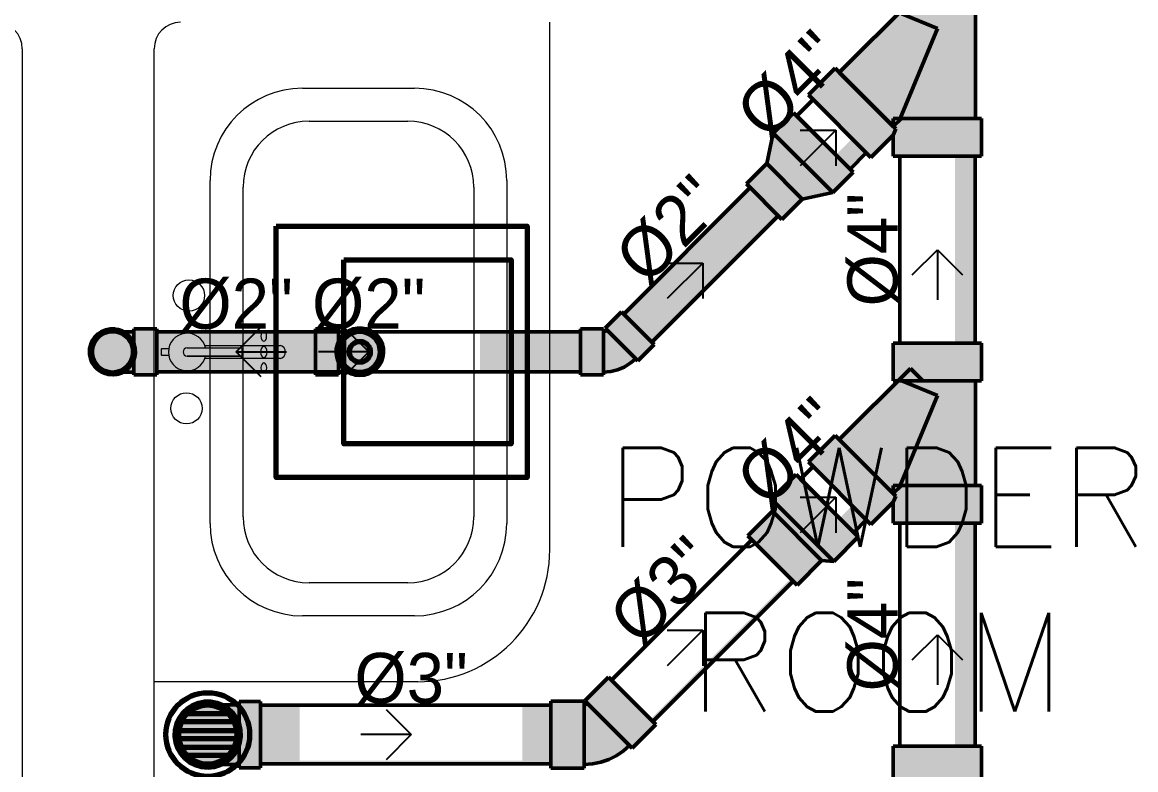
# Model space of a CAD drawing. Header units: metres. Extents: x -232 to 581, y 30 to 789.
# Drawn here: x 112.366 to 114.055, y 399.948 to 401.082 of the extents above; entities that cross this region are included whole.
import ezdxf

# ---------------------------------------------------------------- set-up
doc = ezdxf.new("R2010")
doc.units = ezdxf.units.M
for name, color, linetype, lineweight in [('A-WALL', 250, 'Continuous', 20), ('baños', 140, 'Continuous', 0), ('P-Fixt-Drn', 94, 'Continuous', 70), ('P-Fixt-Lav', 94, 'Continuous', 70), ('textos', 7, 'Continuous', 0)]:
    doc.layers.add(name, color=color, linetype=linetype, lineweight=lineweight)
doc.layers.add('G-Risr-Std-Nplt', color=7, linetype='Continuous', lineweight=18, plot=False)
doc.layers.add('M-SY-PIPE-STANDARD-Drenaje Sanitario', color=7, linetype='Continuous', true_color=0x726558)
doc.styles.add('DS-CAST-01', font='GOTHIC.TTF', dxfattribs={"height": 3})
doc.styles.get("Standard").update_dxf_attribs({"font": 'arial.ttf'})

# ---------------------------------------------------------------- blocks, each defined once
blk = doc.blocks.new('A$C160d384d')
at = {"layer": 'baños'}
for p, q in [((0.2143, 0.8), (0.3843, 0.8)), ((0.2243, 0.75), (0.3743, 0.75)), ((0.0743, 0.14), (0.0743, 0.66)), ((0.5243, 0.66), (0.5243, 0.14)), ((0.1243, 0.15), (0.1243, 0.65)), ((0.4743, 0.65), (0.4743, 0.15)), ((0.3743, 0.05), (0.2243, 0.05)), ((0.3843, 0), (0.2143, 0))]:
    blk.add_line(p, q, dxfattribs=at)
at = {"layer": 'baños', "linetype": 'Continuous'}
for p, q in [((0.0395, 0.4062, 0), (0.0395, 0.4062, 0)), ((0.0395, 0.4062, 0), (0.1223, 0.4062, 0.0004)), ((0.0661, 0.4101, 0), (0.1804, 0.4101, 0)), ((0.1223, 0.4062, 0.0004), (0.1223, 0.3939, 0.0004)), ((0.0005, 0.405, 0), (0, 0.4043, 0)), ((0, 0.4043, 0), (0, 0.3957, 0)), ((0, 0.3957, 0), (0.0005, 0.395, 0)), ((0.0114, 0.405, 0), (0.0005, 0.405, 0)), ((0.0005, 0.395, 0), (0.0114, 0.395, 0)), ((0.0395, 0.3939, 0), (0.0395, 0.3939, 0)), ((0.1804, 0.39, 0), (0.0661, 0.39, 0))]:
    blk.add_line(p, q, dxfattribs=at)
at = {"layer": 'baños', "linetype": 'Continuous', "extrusion": (1.31781e-06, -1, -8.43443e-26)}
for p, q in [((0.1223, 0.3939, 0.0004), (0.0395, 0.3939, 0)), ((0.0395, 0.3939, 0), (0.1223, 0.3939, 0.0004))]:
    blk.add_line(p, q, dxfattribs=at)
at = {"layer": 'baños', "linetype": 'Continuous'}
for centre, radius in [((0.0422, 0.4857), 0.0237), ((0.2993, 0.4), 0.0317), ((0.2993, 0.4), 0.0159), ((0.0384, 0.3146), 0.0237)]:
    blk.add_circle(centre, radius, dxfattribs=at)
at = {"layer": 'baños'}
for centre, radius, start, end in [((0.2143, 0.66), 0.14, 90, 180), ((0.3843, 0.66), 0.14, 0, 90), ((0.2243, 0.65), 0.1, 90, 180), ((0.3743, 0.65), 0.1, 0, 90), ((0.2143, 0.14), 0.14, 180, 270), ((0.2243, 0.15), 0.1, 180, 270), ((0.3743, 0.15), 0.1, 270, 360), ((0.3843, 0.14), 0.14, 270, 0)]:
    blk.add_arc(centre, radius, start, end, dxfattribs=at)
at = {"layer": 'baños', "linetype": 'Continuous'}
for centre, radius, start, end in [((0.0395, 0.4), 0.0285, 12.564, 347.4316), ((0.0398, 0.3997, 0), 0.00653, 92.8714, 177.1287), ((0.1786, 0.4001, 0), 0.0101, 359.5645, 79.3894), ((0.0398, 0.4004, 0), 0.00653, 182.8714, 267.1287), ((0.1786, 0.4, 0), 0.0101, 280.6108, 0.4357)]:
    blk.add_arc(centre, radius, start, end, dxfattribs=at)
at = {"layer": 'baños', "linetype": 'Continuous', "extrusion": (3.61622e-27, 8.43443e-26, -1)}
for centre, major_axis, ratio in [((0.1557, 0.424), (0.00005, -0.0075), 0.581577), ((0.1558, 0.4), (0, -0.0085), 0.599546), ((0.1558, 0.376), (0.00005, -0.0075), 0.581577)]:
    blk.add_ellipse(centre, major_axis=major_axis, ratio=ratio, dxfattribs=at)
at = {"layer": 'baños', "linetype": 'Continuous', "flags": 8}
for tag, p in [('TRADENAME', (0.1887, 0.4, 0)), ('MODELNUMBER', (0.1887, 0.4, 0)), ('MATERIAL', (0.1888, 0.4, 0)), ('PRODUCT', (0.1888, 0.4, 0))]:
    blk.add_attdef(tag, p, '', height=0.0000254, rotation=270.0001, dxfattribs=at)
at = {"layer": 'baños', "linetype": 'Continuous'}
for tag, p in [('MATERIAL', (0.299, 0.3999)), ('PRODUCT', (0.299, 0.3999)), ('TRADENAME', (0.2991, 0.3999)), ('MODELNUMBER', (0.2991, 0.3999))]:
    blk.add_attdef(tag, p, '', height=0.0000254, rotation=90.0001, dxfattribs=at)
blk = doc.blocks.new('20.03.2026 LN 09 PRIMER NIVEL ARQ')
at = {"layer": 'A-WALL', "color": 1}
for p, q in [((8.564, -42.7332), (8.564, -46.7532)), ((8.764, -44.5532), (8.764, -42.7332))]:
    blk.add_line(p, q, dxfattribs=at)
for centre, start, end in [((8.524, -42.7332), 0, 90), ((8.804, -42.7332), 90, 180)]:
    blk.add_arc(centre, 0.04, start, end, dxfattribs=at)
at = {"layer": 'baños', "color": 1}
for p, q in [((9.364, -43.4932), (9.364, -42.6932)), ((9.164, -43.6932), (8.764, -43.6932))]:
    blk.add_line(p, q, dxfattribs=at)
blk.add_arc((9.164, -43.4932), 0.2, 270, 0, dxfattribs=at)
at = {"color": 1}
ref = blk.add_blockref('A$C160d384d', (8.7746, -43.5932), dxfattribs=at)
ref.add_attrib('MATERIAL', 'VITREOUS CHINA', (9.0736, -43.1933), dxfattribs={"layer": 'baños', "linetype": 'Continuous', "height": 0.0000254, "rotation": 90.0001})
ref.add_attrib('PRODUCT', 'BATHROOM SINK', (9.0736, -43.1933), dxfattribs={"layer": 'baños', "linetype": 'Continuous', "height": 0.0000254, "rotation": 90.0001})
ref.add_attrib('TRADENAME', 'VOX', (9.0737, -43.1933), dxfattribs={"layer": 'baños', "linetype": 'Continuous', "height": 0.0000254, "rotation": 90.0001})
ref.add_attrib('MODELNUMBER', 'K-5373', (9.0737, -43.1933), dxfattribs={"layer": 'baños', "linetype": 'Continuous', "height": 0.0000254, "rotation": 90.0001})
ref.add_attrib('MATERIAL', 'BRASS', (8.9634, -43.1931, 0), dxfattribs={"layer": 'baños', "linetype": 'Continuous', "height": 0.0000254, "rotation": 270.0001})
ref.add_attrib('PRODUCT', 'FAUCETS', (8.9633, -43.1931, 0), dxfattribs={"layer": 'baños', "linetype": 'Continuous', "height": 0.0000254, "rotation": 270.0001})
ref.add_attrib('TRADENAME', 'PURIST', (8.9633, -43.1931, 0), dxfattribs={"layer": 'baños', "linetype": 'Continuous', "height": 0.0000254, "rotation": 270.0001})
ref.add_attrib('MODELNUMBER', 'K-14404-4A', (8.9632, -43.1931, 0), dxfattribs={"layer": 'baños', "linetype": 'Continuous', "height": 0.0000254, "rotation": 270.0001})
at = {"layer": 'baños', "color": 1, "linetype": 'Continuous'}
for tag, p in [('MODELNUMBER', (-12.0611, -62.0707)), ('MATERIAL', (-12.0611, -62.0709)), ('PRODUCT', (-12.0611, -62.0708)), ('TRADENAME', (-12.0611, -62.0708))]:
    blk.add_attdef(tag, p, '', height=0.0000254, rotation=359.9999, dxfattribs=at)
at = {"layer": 'textos', "color": 1, "insert": (11.5651, -43.7385), "char_height": 0.15, "width": 3.408577, "attachment_point": 9}
blk.add_mtext('\\pxqc;{\\Fromans|c0;POWDER\\PROOM}', dxfattribs=at)
blk = doc.blocks.new('_Open90')
at = {"color": 0, "linetype": 'ByBlock', "lineweight": -2}
for p, q in [((-0.5, 0.5), (0, 0)), ((0, 0), (-1, 0)), ((0, 0), (-0.5, -0.5))]:
    blk.add_line(p, q, dxfattribs=at)
blk = doc.blocks.new('Aecb_Duct_Rnd_2Line_Open')
at = {"layer": 'G-Risr-Std-Nplt', "color": 0, "linetype": 'ByBlock', "lineweight": -2}
blk.add_circle((0, 0), 1, dxfattribs=at)
blk = doc.blocks.new('DR 20.03.26 LN09')
at = {"layer": 'M-SY-PIPE-STANDARD-Drenaje Sanitario', "linetype": 'Continuous', "lineweight": 50}
for points in [[(-13968.932, -2256.991), (-13970.523, -2258.582), (-13966.789, -2262.317), (-13965.463, -2260.991), (-13965.463, -2262.241), (-13960.182, -2262.241), (-13960.182, -2259.991), (-13960.541, -2259.991), (-13960.541, -2253.741), (-13960.182, -2253.741), (-13960.182, -2251.491), (-13965.463, -2251.491), (-13965.463, -2253.741), (-13965.173, -2253.741), (-13968.678, -2257.245)], [(-13973.011, -2262.683), (-13974.227, -2263.899), (-13972.105, -2266.02), (-13970.89, -2264.805), (-13969.067, -2264.418), (-13967.852, -2263.203), (-13971.409, -2259.645), (-13972.625, -2260.86)], [(-13968.039, -2263.015), (-13967.065, -2262.04), (-13967.914, -2261.191), (-13968.888, -2262.166)], [(-13960.572, -2273.412), (-13960.572, -2262.241), (-13961.773, -2262.241), (-13961.773, -2273.412)], [(-13974.006, -2264.12), (-13981.558, -2271.673), (-13980.719, -2272.512), (-13979.879, -2273.352), (-13972.326, -2265.799), (-13973.166, -2264.959)], [(-13984.133, -2273.927), (-13984.133, -2275.302), (-13982.758, -2275.302), (-13982.758, -2275.13), (-13982.334, -2275.096), (-13981.92, -2274.997), (-13981.527, -2274.834), (-13981.164, -2274.612), (-13980.84, -2274.335), (-13980.719, -2274.457), (-13979.747, -2273.485), (-13981.691, -2271.54), (-13982.663, -2272.512), (-13982.542, -2272.634), (-13982.578, -2272.665), (-13982.619, -2272.69), (-13982.664, -2272.708), (-13982.71, -2272.72), (-13982.758, -2272.723), (-13982.758, -2272.552), (-13984.133, -2272.552)], [(-14013.447, -2273.669), (-14013.472, -2273.927), (-14013.447, -2274.185), (-14013.375, -2274.433), (-14013.257, -2274.664), (-14013.098, -2274.869), (-14012.904, -2275.04), (-14012.68, -2275.172), (-14012.436, -2275.259), (-14012.18, -2275.299), (-14011.921, -2275.29), (-14011.669, -2275.233), (-14011.431, -2275.13), (-14010.815, -2275.13), (-14010.815, -2275.302), (-14009.44, -2275.302), (-14009.44, -2272.552), (-14010.815, -2272.552), (-14010.815, -2272.723), (-14011.431, -2272.723), (-14011.669, -2272.62), (-14011.921, -2272.563), (-14012.18, -2272.554), (-14012.436, -2272.594), (-14012.68, -2272.682), (-14012.904, -2272.813), (-14013.098, -2272.984), (-14013.257, -2273.189), (-14013.375, -2273.42)], [(-14011.421, -2275.118), (-14011.431, -2275.13), (-14010.815, -2275.13), (-14010.815, -2275.302), (-14009.44, -2275.302), (-14009.44, -2272.552), (-14010.815, -2272.552), (-14010.815, -2272.723), (-14011.431, -2272.723), (-14011.423, -2272.732), (-14011.467, -2272.704), (-14011.709, -2272.607), (-14011.966, -2272.558), (-14012.227, -2272.558), (-14012.484, -2272.607), (-14012.727, -2272.704), (-14012.947, -2272.846), (-14013.136, -2273.026), (-14013.288, -2273.239), (-14013.396, -2273.477), (-14013.458, -2273.731), (-14013.47, -2273.992), (-14013.433, -2274.251), (-14013.348, -2274.498), (-14013.217, -2274.724), (-14013.046, -2274.922), (-14012.84, -2275.083), (-14012.608, -2275.203), (-14012.357, -2275.277), (-14012.097, -2275.302), (-14011.837, -2275.277), (-14011.586, -2275.203)], [(-13999.974, -2272.552), (-13999.974, -2275.302), (-13998.599, -2275.302), (-13998.599, -2275.13), (-13997.983, -2275.13), (-13997.991, -2275.121), (-13997.947, -2275.149), (-13997.705, -2275.246), (-13997.448, -2275.295), (-13997.187, -2275.295), (-13996.93, -2275.246), (-13996.687, -2275.149), (-13996.467, -2275.007), (-13996.278, -2274.827), (-13996.127, -2274.614), (-13996.018, -2274.376), (-13995.956, -2274.122), (-13995.944, -2273.861), (-13995.981, -2273.602), (-13996.067, -2273.355), (-13996.197, -2273.129), (-13996.369, -2272.931), (-13996.574, -2272.77), (-13996.806, -2272.65), (-13997.057, -2272.576), (-13997.317, -2272.552), (-13997.578, -2272.576), (-13997.828, -2272.65), (-13997.993, -2272.735), (-13997.983, -2272.723), (-13998.599, -2272.723), (-13998.599, -2272.552)], [(-13998.725, -2273.724), (-13998.738, -2273.994), (-13998.699, -2274.262), (-13998.611, -2274.517), (-13998.476, -2274.751), (-13998.299, -2274.956), (-13998.086, -2275.123), (-13997.846, -2275.247), (-13997.586, -2275.323), (-13997.317, -2275.348), (-13997.048, -2275.323), (-13996.789, -2275.247), (-13996.549, -2275.123), (-13996.336, -2274.956), (-13996.159, -2274.751), (-13996.024, -2274.517), (-13995.936, -2274.262), (-13995.897, -2273.994), (-13995.91, -2273.724), (-13995.974, -2273.461), (-13996.086, -2273.216), (-13996.243, -2272.995), (-13996.438, -2272.809), (-13996.666, -2272.663), (-13996.917, -2272.562), (-13997.182, -2272.511), (-13997.453, -2272.511), (-13997.718, -2272.562), (-13997.969, -2272.663), (-13998.196, -2272.809), (-13998.392, -2272.995), (-13998.549, -2273.216), (-13998.661, -2273.461)], [(-14013.272, -2273.758), (-14013.283, -2273.983), (-14013.251, -2274.207), (-14013.177, -2274.42), (-14013.064, -2274.615), (-14012.916, -2274.786), (-14012.739, -2274.926), (-14012.538, -2275.029), (-14012.322, -2275.093), (-14012.097, -2275.114), (-14011.872, -2275.093), (-14011.655, -2275.029), (-14011.455, -2274.926), (-14011.277, -2274.786), (-14011.129, -2274.615), (-14011.017, -2274.42), (-14010.943, -2274.207), (-14010.911, -2273.983), (-14010.921, -2273.758), (-14010.975, -2273.538), (-14011.068, -2273.333), (-14011.199, -2273.149), (-14011.363, -2272.993), (-14011.553, -2272.871), (-14011.762, -2272.787), (-14011.984, -2272.744), (-14012.21, -2272.744), (-14012.431, -2272.787), (-14012.641, -2272.871), (-14012.831, -2272.993), (-14012.994, -2273.149), (-14013.125, -2273.333), (-14013.219, -2273.538)], [(-14009.44, -2273.927), (-14009.44, -2275.114), (-13999.974, -2275.114), (-13999.974, -2273.927), (-13999.974, -2272.739), (-14009.44, -2272.739)], [(-14009.44, -2273.927), (-14009.44, -2275.114), (-14003.437, -2275.114), (-14003.437, -2272.739), (-14009.44, -2272.739)], [(-13998.471, -2273.647), (-13998.504, -2273.87), (-13998.493, -2274.096), (-13998.44, -2274.315), (-13998.346, -2274.52), (-13998.215, -2274.704), (-13998.051, -2274.86), (-13997.862, -2274.982), (-13997.652, -2275.066), (-13997.43, -2275.109), (-13997.205, -2275.109), (-13996.983, -2275.066), (-13996.773, -2274.982), (-13996.583, -2274.86), (-13996.42, -2274.704), (-13996.289, -2274.52), (-13996.195, -2274.315), (-13996.142, -2274.096), (-13996.131, -2273.87), (-13996.163, -2273.647), (-13996.237, -2273.433), (-13996.35, -2273.238), (-13996.498, -2273.067), (-13996.675, -2272.928), (-13996.876, -2272.824), (-13997.093, -2272.761), (-13997.317, -2272.739), (-13997.542, -2272.761), (-13997.759, -2272.824), (-13997.959, -2272.928), (-13998.137, -2273.067), (-13998.285, -2273.238), (-13998.398, -2273.433)], [(-13984.133, -2275.114), (-13984.133, -2273.927), (-13984.133, -2272.739), (-13990.136, -2272.739), (-13990.136, -2275.114)], [(-13968.932, -2278.913), (-13970.523, -2280.504), (-13966.789, -2284.238), (-13965.463, -2282.912), (-13965.463, -2284.162), (-13960.182, -2284.162), (-13960.182, -2281.912), (-13960.541, -2281.912), (-13960.541, -2275.662), (-13960.182, -2275.662), (-13960.182, -2273.412), (-13965.463, -2273.412), (-13965.463, -2275.662), (-13965.173, -2275.662), (-13968.678, -2279.167)], [(-13972.672, -2283.448), (-13974.142, -2284.917), (-13971.203, -2287.856), (-13969.733, -2286.387), (-13969.015, -2286.442), (-13967.546, -2284.973), (-13971.258, -2281.26), (-13972.727, -2282.73)], [(-13967.811, -2284.708), (-13967.065, -2283.962), (-13967.914, -2283.113), (-13968.66, -2283.859)], [(-13965.072, -2297.471), (-13962.822, -2297.471), (-13960.572, -2297.471), (-13960.572, -2284.162), (-13962.822, -2284.162), (-13965.072, -2284.162), (-13965.072, -2284.166), (-13961.773, -2284.166), (-13961.773, -2297.467), (-13965.072, -2297.467)], [(-13979.818, -2296.008), (-13971.435, -2287.624), (-13971.577, -2287.482), (-13979.96, -2295.866)], [(-13985.91, -2296.781), (-13985.91, -2298.781), (-13983.91, -2298.781), (-13983.91, -2298.563), (-13983.412, -2298.53), (-13982.922, -2298.433), (-13982.449, -2298.272), (-13982.001, -2298.051), (-13981.586, -2297.774), (-13981.21, -2297.444), (-13981.056, -2297.599), (-13979.642, -2296.185), (-13982.47, -2293.356), (-13983.884, -2294.771), (-13983.729, -2294.925), (-13983.768, -2294.957), (-13983.812, -2294.981), (-13983.86, -2294.995), (-13983.91, -2295), (-13983.91, -2294.781), (-13985.91, -2294.781)], [(-14008.382, -2296.497), (-14008.4, -2296.877), (-14008.346, -2297.253), (-14008.222, -2297.612), (-14008.032, -2297.942), (-14007.783, -2298.229), (-14007.484, -2298.464), (-14007.146, -2298.638), (-14006.781, -2298.745), (-14006.403, -2298.781), (-14006.024, -2298.745), (-14005.659, -2298.638), (-14005.321, -2298.464), (-14005.022, -2298.229), (-14004.773, -2297.942), (-14004.583, -2297.612), (-14004.459, -2297.253), (-14004.405, -2296.877), (-14004.423, -2296.497), (-14004.513, -2296.127), (-14004.67, -2295.781), (-14004.891, -2295.472), (-14005.166, -2295.209), (-14005.486, -2295.004), (-14005.839, -2294.862), (-14006.212, -2294.791), (-14006.593, -2294.791), (-14006.966, -2294.862), (-14007.319, -2295.004), (-14007.639, -2295.209), (-14007.914, -2295.472), (-14008.135, -2295.781), (-14008.293, -2296.127)], [(-14005.512, -2298.545), (-14005.528, -2298.563), (-14004.528, -2298.563), (-14004.528, -2298.766), (-14003.246, -2298.766), (-14003.246, -2294.797), (-14004.528, -2294.797), (-14004.528, -2295), (-14005.528, -2295), (-14005.523, -2295.006), (-14005.843, -2294.877), (-14006.214, -2294.806), (-14006.591, -2294.806), (-14006.962, -2294.877), (-14007.312, -2295.018), (-14007.629, -2295.222), (-14007.902, -2295.482), (-14008.121, -2295.789), (-14008.278, -2296.132), (-14008.367, -2296.499), (-14008.385, -2296.876), (-14008.331, -2297.249), (-14008.208, -2297.606), (-14008.019, -2297.933), (-14007.772, -2298.218), (-14007.475, -2298.451), (-14007.14, -2298.624), (-14006.778, -2298.73), (-14006.403, -2298.766), (-14006.027, -2298.73), (-14005.665, -2298.624)], [(-14008.135, -2296.532), (-14008.151, -2296.865), (-14008.103, -2297.194), (-14007.994, -2297.508), (-14007.828, -2297.797), (-14007.61, -2298.048), (-14007.349, -2298.254), (-14007.053, -2298.406), (-14006.734, -2298.5), (-14006.403, -2298.531), (-14006.071, -2298.5), (-14005.752, -2298.406), (-14005.456, -2298.254), (-14005.195, -2298.048), (-14004.977, -2297.797), (-14004.811, -2297.508), (-14004.702, -2297.194), (-14004.654, -2296.865), (-14004.67, -2296.532), (-14004.749, -2296.209), (-14004.887, -2295.906), (-14005.08, -2295.635), (-14005.321, -2295.406), (-14005.601, -2295.226), (-14005.909, -2295.102), (-14006.236, -2295.039), (-14006.569, -2295.039), (-14006.896, -2295.102), (-14007.204, -2295.226), (-14007.484, -2295.406), (-14007.725, -2295.635), (-14007.918, -2295.906), (-14008.056, -2296.209)], [(-14003.246, -2296.781), (-14003.246, -2298.531), (-13985.91, -2298.531), (-13985.91, -2296.781), (-13985.91, -2295.031), (-13987.604, -2295.031), (-13987.604, -2298.331), (-14000.906, -2298.331), (-14000.906, -2295.031), (-14003.246, -2295.031)], [(-13968.932, -2302.972), (-13970.523, -2304.563), (-13966.789, -2308.297), (-13965.463, -2306.971), (-13965.463, -2308.221), (-13960.182, -2308.221), (-13960.182, -2305.971), (-13960.541, -2305.971), (-13960.541, -2299.721), (-13960.182, -2299.721), (-13960.182, -2297.471), (-13965.463, -2297.471), (-13965.463, -2299.721), (-13965.173, -2299.721), (-13968.678, -2303.226)]]:
    blk.add_hatch(color=251, dxfattribs=at).paths.add_polyline_path(points, flags=0)
at = {"layer": 'M-SY-PIPE-STANDARD-Drenaje Sanitario', "color": 251, "linetype": 'Continuous', "lineweight": 50}
for points in [[(-13968.678, -2257.245), (-13964.435, -2253.003)], [(-13964.935, -2253.741), (-13962.822, -2254.616)], [(-13960.541, -2259.991), (-13960.541, -2253.741)], [(-13962.822, -2254.616), (-13965.049, -2259.991)], [(-13968.932, -2256.991), (-13970.523, -2258.582)], [(-13965.308, -2260.616), (-13968.932, -2256.991)], [(-13965.452, -2260.472), (-13968.678, -2257.245)], [(-13970.523, -2258.582), (-13966.789, -2262.317)], [(-13970.247, -2258.858), (-13971.221, -2259.833)], [(-13967.065, -2262.04), (-13970.247, -2258.858)], [(-13971.409, -2259.645), (-13972.625, -2260.86)], [(-13967.852, -2263.203), (-13971.409, -2259.645)], [(-13971.221, -2259.833), (-13968.039, -2263.015)], [(-13960.182, -2259.991), (-13965.463, -2259.991)], [(-13965.463, -2259.991), (-13965.463, -2260.46)], [(-13964.971, -2259.991), (-13965.452, -2260.472)], [(-13965.049, -2259.991), (-13964.971, -2259.991)], [(-13965.049, -2259.991), (-13964.971, -2259.991), (-13964.971, -2259.991)], [(-13960.541, -2259.991), (-13964.971, -2259.991)], [(-13960.182, -2259.991), (-13960.182, -2262.241)], [(-13965.463, -2260.991), (-13965.308, -2260.616)], [(-13973.011, -2262.683), (-13972.625, -2260.86)], [(-13972.625, -2260.86), (-13969.067, -2264.418)], [(-13972.625, -2260.86), (-13969.067, -2264.418)], [(-13965.463, -2260.991), (-13966.789, -2262.317)], [(-13965.463, -2260.991), (-13965.463, -2262.241)], [(-13973.011, -2262.683), (-13974.227, -2263.899)], [(-13970.89, -2264.805), (-13973.011, -2262.683)], [(-13970.89, -2264.805), (-13973.011, -2262.683)], [(-13968.039, -2263.015), (-13967.065, -2262.04)], [(-13965.463, -2262.241), (-13960.182, -2262.241)], [(-13960.572, -2262.241), (-13965.072, -2262.241)], [(-13965.072, -2262.241), (-13965.072, -2273.412)], [(-13960.572, -2273.412), (-13960.572, -2262.241)], [(-13967.852, -2263.203), (-13969.067, -2264.418)], [(-13974.227, -2263.899), (-13972.105, -2266.02)], [(-13974.006, -2264.12), (-13981.558, -2271.673)], [(-13972.326, -2265.799), (-13974.006, -2264.12)], [(-13969.067, -2264.418), (-13970.89, -2264.805)], [(-13970.89, -2264.805), (-13972.105, -2266.02)], [(-13979.879, -2273.352), (-13972.326, -2265.799)], [(-13982.663, -2272.512), (-13981.691, -2271.54)], [(-13979.747, -2273.485), (-13981.691, -2271.54)], [(-13981.558, -2271.673), (-13979.879, -2273.352)], [(-14012.097, -2275.302), (-14011.837, -2275.277), (-14011.586, -2275.203), (-14011.353, -2275.083), (-14011.148, -2274.922), (-14010.977, -2274.724), (-14010.846, -2274.498), (-14010.761, -2274.251), (-14010.723, -2273.992), (-14010.736, -2273.731), (-14010.797, -2273.477), (-14010.906, -2273.239), (-14011.058, -2273.026), (-14011.247, -2272.846), (-14011.467, -2272.704), (-14011.709, -2272.607), (-14011.966, -2272.558), (-14012.227, -2272.558), (-14012.484, -2272.607), (-14012.727, -2272.704), (-14012.947, -2272.846), (-14013.136, -2273.026), (-14013.288, -2273.239), (-14013.396, -2273.477), (-14013.458, -2273.731), (-14013.47, -2273.992), (-14013.433, -2274.251), (-14013.348, -2274.498), (-14013.217, -2274.724), (-14013.046, -2274.922), (-14012.84, -2275.083), (-14012.608, -2275.203), (-14012.357, -2275.277), (-14012.097, -2275.302)], [(-14010.815, -2273.428), (-14010.934, -2273.193), (-14011.094, -2272.986), (-14011.291, -2272.813), (-14011.517, -2272.68), (-14011.764, -2272.592), (-14012.024, -2272.553), (-14012.286, -2272.565), (-14012.541, -2272.625), (-14012.78, -2272.733), (-14012.994, -2272.885), (-14013.176, -2273.074), (-14013.318, -2273.294), (-14013.416, -2273.538), (-14013.466, -2273.795), (-14013.466, -2274.058), (-14013.416, -2274.315), (-14013.318, -2274.559), (-14013.176, -2274.779), (-14012.994, -2274.968), (-14012.78, -2275.12), (-14012.541, -2275.228), (-14012.286, -2275.288), (-14012.024, -2275.3), (-14011.764, -2275.261), (-14011.517, -2275.173), (-14011.291, -2275.041), (-14011.094, -2274.867), (-14010.934, -2274.66), (-14010.815, -2274.425)], [(-14010.815, -2272.552), (-14010.815, -2273.428)], [(-14010.815, -2272.552), (-14009.44, -2272.552)], [(-14010.815, -2272.552), (-14010.815, -2275.302)], [(-14009.44, -2272.552), (-14010.815, -2272.552)], [(-14009.44, -2275.302), (-14009.44, -2272.552)], [(-14009.44, -2275.302), (-14009.44, -2272.552)], [(-13999.974, -2272.552), (-13999.974, -2275.302)], [(-13998.599, -2272.552), (-13999.974, -2272.552)], [(-13997.317, -2275.348), (-13997.586, -2275.323), (-13997.846, -2275.247), (-13998.086, -2275.123), (-13998.299, -2274.956), (-13998.476, -2274.751), (-13998.611, -2274.517), (-13998.699, -2274.262), (-13998.738, -2273.994), (-13998.725, -2273.724), (-13998.661, -2273.461), (-13998.549, -2273.216), (-13998.392, -2272.995), (-13998.196, -2272.809), (-13997.969, -2272.663), (-13997.718, -2272.562), (-13997.453, -2272.511), (-13997.182, -2272.511), (-13996.917, -2272.562), (-13996.666, -2272.663), (-13996.438, -2272.809), (-13996.243, -2272.995), (-13996.086, -2273.216), (-13995.974, -2273.461), (-13995.91, -2273.724), (-13995.897, -2273.994), (-13995.936, -2274.262), (-13996.024, -2274.517), (-13996.159, -2274.751), (-13996.336, -2274.956), (-13996.549, -2275.123), (-13996.789, -2275.247), (-13997.048, -2275.323), (-13997.317, -2275.348)], [(-13997.317, -2275.348), (-13997.048, -2275.323), (-13996.789, -2275.247), (-13996.549, -2275.123), (-13996.336, -2274.956), (-13996.159, -2274.751), (-13996.024, -2274.517), (-13995.936, -2274.262), (-13995.897, -2273.994), (-13995.91, -2273.724), (-13995.974, -2273.461), (-13996.086, -2273.216), (-13996.243, -2272.995), (-13996.438, -2272.809), (-13996.666, -2272.663), (-13996.917, -2272.562), (-13997.182, -2272.511), (-13997.453, -2272.511), (-13997.718, -2272.562), (-13997.969, -2272.663), (-13998.196, -2272.809), (-13998.392, -2272.995), (-13998.549, -2273.216), (-13998.661, -2273.461), (-13998.725, -2273.724), (-13998.738, -2273.994), (-13998.699, -2274.262), (-13998.611, -2274.517), (-13998.476, -2274.751), (-13998.299, -2274.956), (-13998.086, -2275.123), (-13997.846, -2275.247), (-13997.586, -2275.323), (-13997.317, -2275.348)], [(-13997.317, -2272.552), (-13997.578, -2272.576), (-13997.828, -2272.65), (-13998.061, -2272.77), (-13998.266, -2272.931), (-13998.437, -2273.129), (-13998.568, -2273.355), (-13998.654, -2273.602), (-13998.691, -2273.861), (-13998.678, -2274.122), (-13998.617, -2274.376), (-13998.508, -2274.614), (-13998.357, -2274.827), (-13998.167, -2275.007), (-13997.947, -2275.149), (-13997.705, -2275.246), (-13997.448, -2275.295), (-13997.187, -2275.295), (-13996.93, -2275.246), (-13996.687, -2275.149), (-13996.467, -2275.007), (-13996.278, -2274.827), (-13996.127, -2274.614), (-13996.018, -2274.376), (-13995.956, -2274.122), (-13995.944, -2273.861), (-13995.981, -2273.602), (-13996.067, -2273.355), (-13996.197, -2273.129), (-13996.369, -2272.931), (-13996.574, -2272.77), (-13996.806, -2272.65), (-13997.057, -2272.576), (-13997.317, -2272.552)], [(-13998.599, -2273.428), (-13998.599, -2272.552)], [(-13984.133, -2272.552), (-13984.133, -2273.927)], [(-13984.133, -2272.552), (-13982.758, -2272.552)], [(-13982.758, -2273.927), (-13982.758, -2272.552)], [(-13982.758, -2272.723), (-13982.698, -2272.718), (-13982.641, -2272.7), (-13982.588, -2272.672), (-13982.542, -2272.634)], [(-13982.663, -2272.512), (-13980.719, -2274.457)], [(-13982.542, -2272.634), (-13980.84, -2274.335)], [(-14012.097, -2275.13), (-14011.869, -2275.108), (-14011.65, -2275.044), (-14011.446, -2274.939), (-14011.267, -2274.797), (-14011.117, -2274.624), (-14011.002, -2274.426), (-14010.928, -2274.21), (-14010.895, -2273.984), (-14010.906, -2273.755), (-14010.96, -2273.533), (-14011.055, -2273.325), (-14011.187, -2273.139), (-14011.353, -2272.981), (-14011.545, -2272.857), (-14011.758, -2272.772), (-14011.982, -2272.729), (-14012.211, -2272.729), (-14012.436, -2272.772), (-14012.648, -2272.857), (-14012.841, -2272.981), (-14013.006, -2273.139), (-14013.139, -2273.325), (-14013.234, -2273.533), (-14013.288, -2273.755), (-14013.299, -2273.984), (-14013.266, -2274.21), (-14013.191, -2274.426), (-14013.077, -2274.624), (-14012.927, -2274.797), (-14012.747, -2274.939), (-14012.544, -2275.044), (-14012.324, -2275.108), (-14012.097, -2275.13)], [(-14012.097, -2275.13), (-14012.318, -2275.109), (-14012.531, -2275.048), (-14012.73, -2274.949), (-14012.907, -2274.816), (-14013.057, -2274.652), (-14013.174, -2274.463), (-14013.254, -2274.256), (-14013.295, -2274.038), (-14013.295, -2273.816), (-14013.254, -2273.597), (-14013.174, -2273.39), (-14013.057, -2273.201), (-14012.907, -2273.037), (-14012.73, -2272.904), (-14012.531, -2272.805), (-14012.318, -2272.744), (-14012.097, -2272.723)], [(-14010.815, -2272.723), (-14012.097, -2272.723)], [(-14010.815, -2272.723), (-14012.097, -2272.723)], [(-14010.815, -2275.13), (-14010.815, -2272.723)], [(-14010.815, -2275.13), (-14010.815, -2272.723)], [(-13999.974, -2272.739), (-14009.44, -2272.739)], [(-14009.44, -2272.739), (-14009.44, -2275.114)], [(-13984.133, -2272.739), (-14009.44, -2272.739)], [(-14009.44, -2272.739), (-14009.44, -2275.114)], [(-13999.974, -2275.114), (-13999.974, -2272.739)], [(-13998.599, -2272.723), (-13998.599, -2275.13)], [(-13997.317, -2272.723), (-13998.599, -2272.723)], [(-13997.317, -2272.723), (-13997.545, -2272.745), (-13997.765, -2272.81), (-13997.968, -2272.914), (-13998.148, -2273.056), (-13998.297, -2273.229), (-13998.412, -2273.427), (-13998.487, -2273.643), (-13998.519, -2273.869), (-13998.508, -2274.098), (-13998.454, -2274.32), (-13998.359, -2274.528), (-13998.227, -2274.714), (-13998.061, -2274.872), (-13997.869, -2274.996), (-13997.656, -2275.081), (-13997.432, -2275.124), (-13997.203, -2275.124), (-13996.978, -2275.081), (-13996.766, -2274.996), (-13996.574, -2274.872), (-13996.408, -2274.714), (-13996.275, -2274.528), (-13996.18, -2274.32), (-13996.126, -2274.098), (-13996.116, -2273.869), (-13996.148, -2273.643), (-13996.223, -2273.427), (-13996.337, -2273.229), (-13996.487, -2273.056), (-13996.667, -2272.914), (-13996.87, -2272.81), (-13997.09, -2272.745), (-13997.317, -2272.723)], [(-13997.317, -2275.098), (-13997.096, -2275.077), (-13996.882, -2275.014), (-13996.684, -2274.912), (-13996.509, -2274.775), (-13996.363, -2274.606), (-13996.251, -2274.413), (-13996.179, -2274.203), (-13996.147, -2273.982), (-13996.157, -2273.76), (-13996.21, -2273.543), (-13996.302, -2273.341), (-13996.432, -2273.159), (-13996.593, -2273.005), (-13996.78, -2272.885), (-13996.987, -2272.802), (-13997.206, -2272.76), (-13997.429, -2272.76), (-13997.648, -2272.802), (-13997.854, -2272.885), (-13998.042, -2273.005), (-13998.203, -2273.159), (-13998.332, -2273.341), (-13998.425, -2273.543), (-13998.477, -2273.76), (-13998.488, -2273.982), (-13998.456, -2274.203), (-13998.383, -2274.413), (-13998.272, -2274.606), (-13998.126, -2274.775), (-13997.951, -2274.912), (-13997.753, -2275.014), (-13997.539, -2275.077), (-13997.317, -2275.098)], [(-13997.317, -2275.098), (-13997.096, -2275.077), (-13996.882, -2275.014), (-13996.684, -2274.912), (-13996.509, -2274.775), (-13996.363, -2274.606), (-13996.251, -2274.413), (-13996.179, -2274.203), (-13996.147, -2273.982), (-13996.157, -2273.76), (-13996.21, -2273.543), (-13996.302, -2273.341), (-13996.432, -2273.159), (-13996.593, -2273.005), (-13996.78, -2272.885), (-13996.987, -2272.802), (-13997.206, -2272.76), (-13997.429, -2272.76), (-13997.648, -2272.802), (-13997.854, -2272.885), (-13998.042, -2273.005), (-13998.203, -2273.159), (-13998.332, -2273.341), (-13998.425, -2273.543), (-13998.477, -2273.76), (-13998.488, -2273.982), (-13998.456, -2274.203), (-13998.383, -2274.413), (-13998.272, -2274.606), (-13998.126, -2274.775), (-13997.951, -2274.912), (-13997.753, -2275.014), (-13997.539, -2275.077), (-13997.317, -2275.098)], [(-13984.133, -2275.114), (-13984.133, -2272.739)], [(-13982.758, -2275.13), (-13982.758, -2272.723)], [(-13984.133, -2273.927), (-13984.133, -2275.302)], [(-13982.758, -2275.302), (-13982.758, -2273.927)], [(-13980.719, -2274.457), (-13979.747, -2273.485)], [(-13960.182, -2273.412), (-13965.463, -2273.412)], [(-13965.463, -2273.412), (-13965.463, -2275.662)], [(-13965.072, -2273.412), (-13960.572, -2273.412)], [(-13960.182, -2273.412), (-13960.182, -2275.662)], [(-14010.815, -2274.425), (-14010.815, -2275.302)], [(-13998.599, -2275.302), (-13998.599, -2274.425)], [(-13980.84, -2274.335), (-13981.164, -2274.612), (-13981.527, -2274.834), (-13981.92, -2274.997), (-13982.334, -2275.096), (-13982.758, -2275.13)], [(-14012.097, -2275.13), (-14010.815, -2275.13)], [(-14012.097, -2275.13), (-14010.815, -2275.13)], [(-14010.815, -2275.302), (-14009.44, -2275.302)], [(-14009.44, -2275.302), (-14010.815, -2275.302)], [(-14009.44, -2275.114), (-13999.974, -2275.114)], [(-14009.44, -2275.114), (-13984.133, -2275.114)], [(-13998.599, -2275.302), (-13999.974, -2275.302)], [(-13998.599, -2275.13), (-13997.317, -2275.13)], [(-13984.133, -2275.302), (-13982.758, -2275.302)], [(-13968.678, -2279.167), (-13964.435, -2274.924)], [(-13964.435, -2274.924), (-13963.697, -2275.662)], [(-13965.463, -2275.662), (-13960.182, -2275.662)], [(-13963.697, -2275.662), (-13964.935, -2275.662)], [(-13964.935, -2275.662), (-13962.822, -2276.537)], [(-13960.541, -2275.662), (-13963.697, -2275.662)], [(-13960.541, -2281.912), (-13960.541, -2275.662)], [(-13962.822, -2276.537), (-13965.049, -2281.912)], [(-13968.932, -2278.913), (-13970.523, -2280.504)], [(-13965.308, -2282.537), (-13968.932, -2278.913)], [(-13965.452, -2282.393), (-13968.678, -2279.167)], [(-13970.523, -2280.504), (-13966.789, -2284.238)], [(-13971.258, -2281.26), (-13972.727, -2282.73)], [(-13967.546, -2284.973), (-13971.258, -2281.26)], [(-13970.247, -2280.78), (-13970.993, -2281.526)], [(-13967.065, -2283.962), (-13970.247, -2280.78)], [(-13970.993, -2281.526), (-13967.811, -2284.708)], [(-13960.182, -2281.912), (-13965.463, -2281.912)], [(-13965.463, -2281.912), (-13965.463, -2282.382)], [(-13964.971, -2281.912), (-13965.452, -2282.393)], [(-13965.049, -2281.912), (-13964.971, -2281.912), (-13964.971, -2281.912)], [(-13965.049, -2281.912), (-13964.971, -2281.912)], [(-13960.541, -2281.912), (-13964.971, -2281.912)], [(-13960.182, -2281.912), (-13960.182, -2284.162)], [(-13965.463, -2282.912), (-13965.308, -2282.537)], [(-13972.672, -2283.448), (-13972.727, -2282.73)], [(-13972.727, -2282.73), (-13969.015, -2286.442)], [(-13972.727, -2282.73), (-13969.015, -2286.442)], [(-13965.463, -2282.912), (-13966.789, -2284.238)], [(-13965.463, -2282.912), (-13965.463, -2284.162)], [(-13972.672, -2283.448), (-13974.142, -2284.917)], [(-13969.733, -2286.387), (-13972.672, -2283.448)], [(-13969.733, -2286.387), (-13972.672, -2283.448)], [(-13967.811, -2284.708), (-13967.065, -2283.962)], [(-13965.463, -2284.162), (-13960.182, -2284.162)], [(-13960.572, -2284.162), (-13965.072, -2284.162)], [(-13965.072, -2284.162), (-13965.072, -2297.471)], [(-13960.572, -2297.471), (-13960.572, -2284.162)], [(-13973.91, -2285.15), (-13982.293, -2293.533)], [(-13974.142, -2284.917), (-13971.203, -2287.856)], [(-13971.435, -2287.624), (-13973.91, -2285.15)], [(-13967.546, -2284.973), (-13969.015, -2286.442)], [(-13969.733, -2286.387), (-13971.203, -2287.856)], [(-13969.015, -2286.442), (-13969.733, -2286.387)], [(-13979.818, -2296.008), (-13971.435, -2287.624)], [(-13983.884, -2294.771), (-13982.47, -2293.356)], [(-13979.642, -2296.185), (-13982.47, -2293.356)], [(-13982.293, -2293.533), (-13979.818, -2296.008)], [(-14006.403, -2298.781), (-14006.781, -2298.745), (-14007.146, -2298.638), (-14007.484, -2298.464), (-14007.783, -2298.229), (-14008.032, -2297.942), (-14008.222, -2297.612), (-14008.346, -2297.253), (-14008.4, -2296.877), (-14008.382, -2296.497), (-14008.293, -2296.127), (-14008.135, -2295.781), (-14007.914, -2295.472), (-14007.639, -2295.209), (-14007.319, -2295.004), (-14006.966, -2294.862), (-14006.593, -2294.791), (-14006.212, -2294.791), (-14005.839, -2294.862), (-14005.486, -2295.004), (-14005.166, -2295.209), (-14004.891, -2295.472), (-14004.67, -2295.781), (-14004.513, -2296.127), (-14004.423, -2296.497), (-14004.405, -2296.877), (-14004.459, -2297.253), (-14004.583, -2297.612), (-14004.773, -2297.942), (-14005.022, -2298.229), (-14005.321, -2298.464), (-14005.659, -2298.638), (-14006.024, -2298.745), (-14006.403, -2298.781)], [(-14006.403, -2298.766), (-14006.027, -2298.73), (-14005.665, -2298.624), (-14005.33, -2298.451), (-14005.033, -2298.218), (-14004.786, -2297.933), (-14004.597, -2297.606), (-14004.474, -2297.249), (-14004.42, -2296.876), (-14004.438, -2296.499), (-14004.527, -2296.132), (-14004.684, -2295.789), (-14004.903, -2295.482), (-14005.176, -2295.222), (-14005.493, -2295.018), (-14005.843, -2294.877), (-14006.214, -2294.806), (-14006.591, -2294.806), (-14006.962, -2294.877), (-14007.312, -2295.018), (-14007.629, -2295.222), (-14007.902, -2295.482), (-14008.121, -2295.789), (-14008.278, -2296.132), (-14008.367, -2296.499), (-14008.385, -2296.876), (-14008.331, -2297.249), (-14008.208, -2297.606), (-14008.019, -2297.933), (-14007.772, -2298.218), (-14007.475, -2298.451), (-14007.14, -2298.624), (-14006.778, -2298.73), (-14006.403, -2298.766)], [(-14006.403, -2298.563), (-14006.065, -2298.531), (-14005.74, -2298.435), (-14005.439, -2298.28), (-14005.173, -2298.071), (-14004.952, -2297.815), (-14004.782, -2297.521), (-14004.671, -2297.201), (-14004.623, -2296.866), (-14004.639, -2296.528), (-14004.719, -2296.199), (-14004.86, -2295.891), (-14005.056, -2295.615), (-14005.301, -2295.381), (-14005.586, -2295.198), (-14005.901, -2295.072), (-14006.233, -2295.008), (-14006.572, -2295.008), (-14006.904, -2295.072), (-14007.219, -2295.198), (-14007.504, -2295.381), (-14007.749, -2295.615), (-14007.945, -2295.891), (-14008.086, -2296.199), (-14008.166, -2296.528), (-14008.182, -2296.866), (-14008.134, -2297.201), (-14008.023, -2297.521), (-14007.853, -2297.815), (-14007.632, -2298.071), (-14007.366, -2298.28), (-14007.065, -2298.435), (-14006.74, -2298.531), (-14006.403, -2298.563)], [(-14004.528, -2295), (-14006.403, -2295)], [(-14004.528, -2294.797), (-14004.528, -2296.132)], [(-14004.528, -2294.797), (-14003.246, -2294.797)], [(-14004.528, -2298.563), (-14004.528, -2295)], [(-14003.246, -2298.766), (-14003.246, -2294.797)], [(-13985.91, -2295.031), (-14003.246, -2295.031)], [(-14003.246, -2295.031), (-14003.246, -2298.531)], [(-13985.91, -2294.781), (-13985.91, -2296.781)], [(-13985.91, -2294.781), (-13983.91, -2294.781)], [(-13985.91, -2298.531), (-13985.91, -2295.031)], [(-13983.91, -2296.781), (-13983.91, -2294.781)], [(-13983.91, -2295), (-13983.86, -2294.995), (-13983.812, -2294.981), (-13983.768, -2294.957), (-13983.729, -2294.925)], [(-13983.91, -2298.563), (-13983.91, -2295)], [(-13983.884, -2294.771), (-13981.056, -2297.599)], [(-13983.729, -2294.925), (-13981.21, -2297.444)], [(-13981.056, -2297.599), (-13979.642, -2296.185)], [(-13985.91, -2296.781), (-13985.91, -2298.781)], [(-13983.91, -2298.781), (-13983.91, -2296.781)], [(-14004.528, -2297.431), (-14004.528, -2298.766)], [(-13981.21, -2297.444), (-13981.586, -2297.774), (-13982.001, -2298.051), (-13982.449, -2298.272), (-13982.922, -2298.433), (-13983.412, -2298.53), (-13983.91, -2298.563)], [(-13960.182, -2297.471), (-13965.463, -2297.471)], [(-13965.463, -2297.471), (-13965.463, -2299.721)], [(-13965.072, -2297.471), (-13960.572, -2297.471)], [(-13960.182, -2297.471), (-13960.182, -2299.721)], [(-14006.403, -2298.563), (-14004.528, -2298.563)], [(-14003.246, -2298.531), (-13985.91, -2298.531)], [(-14004.528, -2298.766), (-14003.246, -2298.766)], [(-13985.91, -2298.781), (-13983.91, -2298.781)]]:
    blk.add_lwpolyline(points, dxfattribs=at)
at = {"layer": 'P-Fixt-Drn', "color": 94, "linetype": 'Continuous', "lineweight": 70}
for p, q in [((-14007.627, -2295.531), (-14005.178, -2295.531)), ((-14008.135, -2296.531), (-14004.67, -2296.531)), ((-14004.821, -2296.031), (-14007.984, -2296.031)), ((-14004.67, -2297.031), (-14008.135, -2297.031)), ((-14007.984, -2297.531), (-14004.821, -2297.531)), ((-14005.178, -2298.031), (-14007.627, -2298.031))]:
    blk.add_line(p, q, dxfattribs=at)
blk.add_circle((-14006.403, -2296.781), 2.5, dxfattribs=at)
for start, end in [(45.58469, 134.41531), (134.41531, 154.62307), (134.41531, 154.62307), (25.37693, 45.58469), (25.37693, 45.58469), (171.78679, 188.21321), (171.78679, 188.21321), (154.62307, 171.78679), (8.21321, 25.37693), (351.78679, 8.21321), (351.78679, 8.21321), (188.21321, 205.37693), (334.62307, 351.78679), (205.37693, 225.58469), (205.37693, 225.58469), (314.41531, 334.62307), (314.41531, 334.62307), (225.58469, 314.41531)]:
    blk.add_arc((-14006.403, -2296.781), 1.75, start, end, dxfattribs=at)
at = {"layer": 'P-Fixt-Lav', "color": 94, "linetype": 'Continuous', "lineweight": 70}
for points in [[(-14002.317, -2266.427), (-13987.317, -2266.427), (-13987.317, -2281.427), (-14002.317, -2281.427)], [(-13998.276, -2268.427), (-13988.276, -2268.427), (-13988.276, -2279.427), (-13998.276, -2279.427)]]:
    blk.add_lwpolyline(points, close=True, dxfattribs=at)
blk.add_circle((-13997.317, -2273.927), 0.625, dxfattribs=at)
at = {"layer": 'M-SY-PIPE-STANDARD-Drenaje Sanitario', "color": 251, "linetype": 'Continuous', "lineweight": -3}
for p, xscale, yscale, zscale, rotation in [((-13968.895, -2260.688), 3, 3, 3, 45.00000000000269), ((-13976.833, -2268.627), 3, 3, 3, 45.00000000000377), ((-13962.822, -2267.827), 3, 3, 3, 90), ((-14004.707, -2273.927), 3, 3, 3, 180), ((-13968.895, -2282.609), 3, 3, 3, 45.00000000000446), ((-13976.839, -2290.554), 3, 3, 3, 45.00000000001721), ((-13962.822, -2290.817), 3.000000000000001, 3.000000000000001, 3.000000000000001, 90)]:
    blk.add_blockref('_Open90', p, dxfattribs=dict(at, xscale=xscale, yscale=yscale, zscale=zscale, rotation=rotation))
at = {"layer": 'M-SY-PIPE-STANDARD-Drenaje Sanitario', "color": 251, "linetype": 'Continuous', "lineweight": -3, "ltscale": 0.5}
for p, xscale, yscale, zscale in [((-14012.097, -2273.927), 1.375, 1.375, 1.375), ((-13997.317, -2273.927), 1.1719, 1.1719, 1.1719), ((-14006.403, -2296.781), 1.75, 1.75, 1.75)]:
    blk.add_blockref('Aecb_Duct_Rnd_2Line_Open', p, dxfattribs=dict(at, xscale=xscale, yscale=yscale, zscale=zscale))
at = {"layer": 'M-SY-PIPE-STANDARD-Drenaje Sanitario', "color": 251, "linetype": 'Continuous', "lineweight": -3, "xscale": 3, "yscale": 3, "zscale": 3}
for p in [(-13996.787, -2273.927), (-13994.255, -2296.781)]:
    blk.add_blockref('_Open90', p, dxfattribs=at)
at = {"layer": 'M-SY-PIPE-STANDARD-Drenaje Sanitario', "color": 251, "linetype": 'Continuous', "lineweight": -3, "char_height": 3, "attachment_point": 5, "style": 'DS-CAST-01'}
for s, insert, rotation in [('%%C4"', (-13971.596, -2257.987), 45), ('%%C2"', (-13978.827, -2266.632), 45), ('%%C4"', (-13966.642, -2267.827), 90), ('%%C4"', (-13971.596, -2279.908), 45), ('%%C3"', (-13979.187, -2288.206), 45), ('%%C4"', (-13966.642, -2290.817), 90)]:
    blk.add_mtext(s, dxfattribs=dict(at, insert=insert, rotation=rotation))
for s, insert in [('%%C2"', (-14004.707, -2271.107)), ('%%C2"', (-13996.787, -2271.107)), ('%%C3"', (-13994.255, -2293.461))]:
    blk.add_mtext(s, dxfattribs=dict(at, insert=insert))

msp = doc.modelspace()

# ---------------------------------------------------------------- block references
at = {"color": 1}
msp.add_blockref('20.03.2026 LN 09 PRIMER NIVEL ARQ', (103.8018, 443.7748), dxfattribs=at)
at = {"layer": 'M-SY-PIPE-STANDARD-Drenaje Sanitario', "xscale": 0.02539304808409144, "yscale": 0.02539304808409144, "zscale": 0.02539304808409144}
msp.add_blockref('DR 20.03.26 LN09', (468.3124, 458.3238), dxfattribs=at)

doc.saveas('drawing.dxf')
